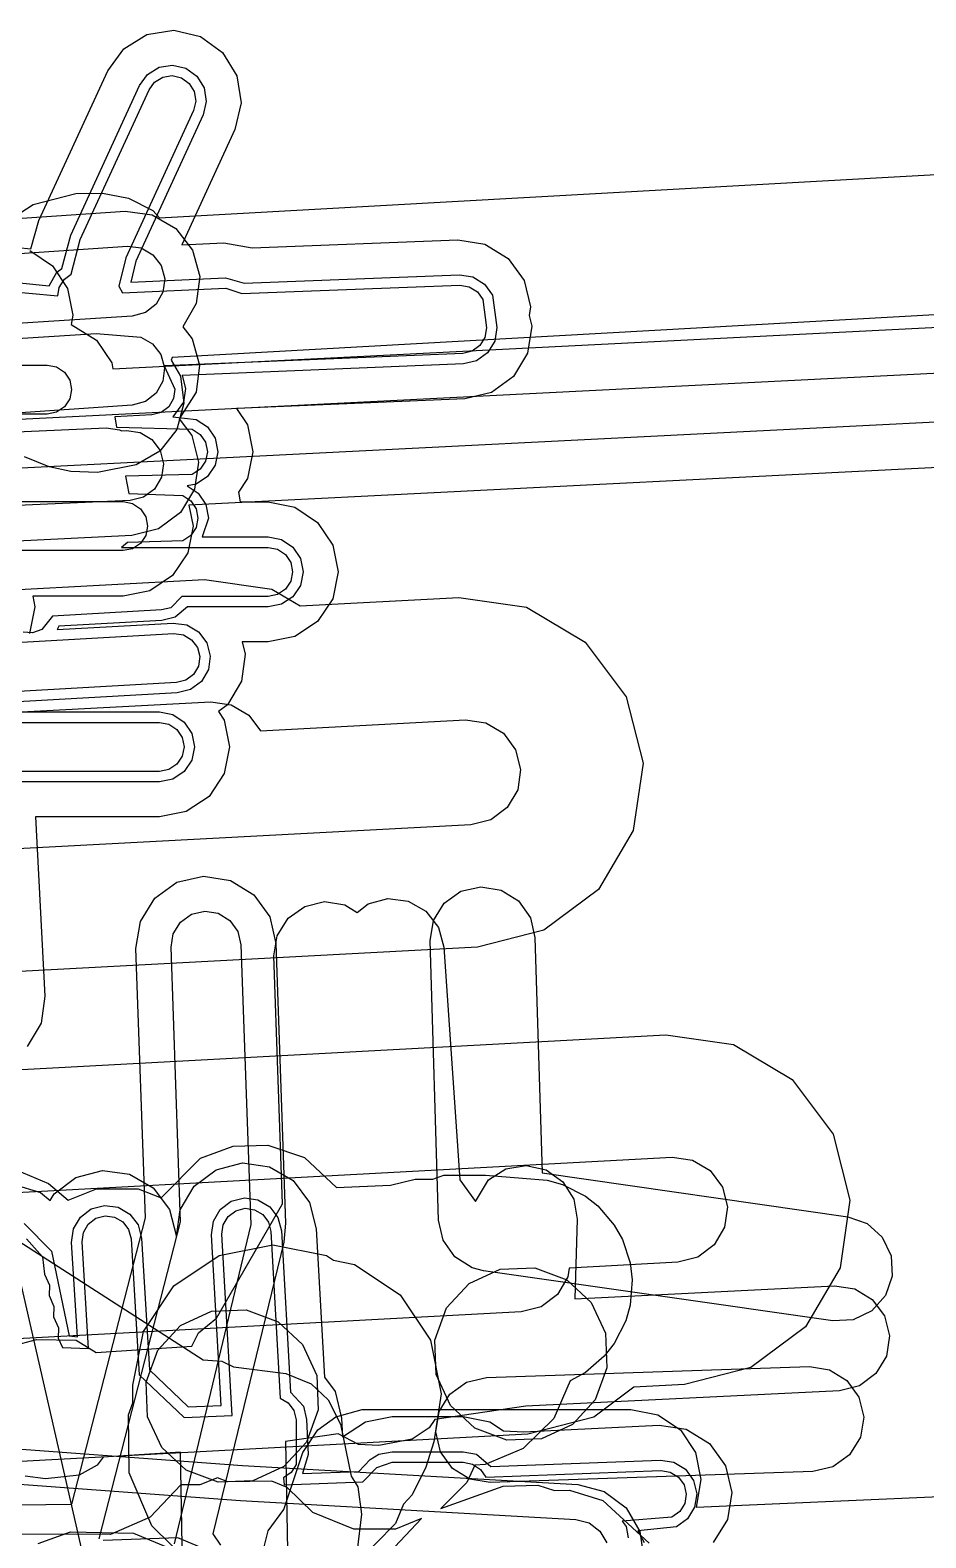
# Model space of a CAD drawing. Header units: metres. Extents: x 17722 to 17999, y 13535 to 15917.
# Drawn here: x 17826.05 to 17851.63, y 15862.08 to 15905.14 of the extents above; entities that cross this region are included whole.
import ezdxf

# ---------------------------------------------------------------- set-up
doc = ezdxf.new("R2010")
doc.units = ezdxf.units.M
doc.layers.add('AI_GREENING_EXCLUSIONS', color=1, linetype='Continuous')

msp = doc.modelspace()

# ---------------------------------------------------------------- linework, layer by layer
at = {"layer": 'AI_GREENING_EXCLUSIONS'}
for points in [[(17824.944, 15899.012), (17826.064, 15898.898), (17826.299, 15899.704), (17828.261, 15903.976), (17828.719, 15904.608), (17829.384, 15905.017), (17830.154, 15905.14), (17830.913, 15904.959), (17831.545, 15904.501), (17831.954, 15903.836), (17832.077, 15903.065), (17831.896, 15902.306), (17830.383, 15899.013), (17831.576, 15899.068), (17832.387, 15898.927), (17838.266, 15899.153), (17839.037, 15899.03), (17839.702, 15898.622), (17840.16, 15897.99), (17840.341, 15897.237), (17840.303, 15896.989), (17840.375, 15896.682), (17840.255, 15895.917), (17839.849, 15895.251), (17839.219, 15894.791), (17838.46, 15894.607), (17831.941, 15894.337), (17832.256, 15893.865), (17832.408, 15893.1), (17832.256, 15892.335), (17831.993, 15891.94), (17832.047, 15891.666), (17832.844, 15891.666), (17833.609, 15891.514), (17834.258, 15891.08), (17834.692, 15890.431), (17834.844, 15889.666), (17834.692, 15888.9), (17834.258, 15888.252), (17833.609, 15887.818), (17832.844, 15887.666), (17832.099, 15887.666), (17832.189, 15887.319), (17832.08, 15886.547), (17831.683, 15885.874), (17831.425, 15885.68), (17831.589, 15885.436), (17831.741, 15884.67), (17831.589, 15883.905), (17831.155, 15883.256), (17830.506, 15882.823), (17829.741, 15882.67), (17826.196, 15882.67), (17826.468, 15877.554), (17826.357, 15876.782), (17825.958, 15876.111)], [(17822.689, 15897.935), (17826.838, 15897.548), (17826.879, 15897.792), (17827.024, 15898.024), (17827.223, 15898.166), (17827.48, 15899.161), (17829.442, 15903.433), (17829.603, 15903.655), (17829.835, 15903.798), (17830.105, 15903.841), (17830.371, 15903.777), (17830.592, 15903.617), (17830.735, 15903.384), (17830.778, 15903.115), (17830.715, 15902.849), (17828.78, 15898.637), (17828.582, 15897.832), (17828.683, 15897.633), (17831.636, 15897.769), (17832.094, 15897.615), (17838.316, 15897.854), (17838.586, 15897.811), (17838.819, 15897.668), (17838.979, 15897.447), (17839.077, 15896.634), (17839.035, 15896.365), (17838.892, 15896.131), (17838.669, 15895.969), (17838.404, 15895.906), (17829.879, 15895.552), (17830.182, 15894.888), (17830.144, 15894.617), (17830.005, 15894.382), (17829.786, 15894.218), (17829.522, 15894.15), (17828.463, 15894.092), (17828.516, 15893.8), (17830.676, 15893.747), (17830.903, 15893.595), (17831.055, 15893.368), (17831.108, 15893.1), (17831.055, 15892.832), (17830.903, 15892.605), (17830.676, 15892.453), (17828.771, 15892.4), (17828.861, 15891.905), (17830.407, 15891.852), (17830.634, 15891.7), (17830.786, 15891.473), (17830.839, 15891.205), (17830.786, 15890.937), (17830.634, 15890.71), (17830.407, 15890.558), (17828.827, 15890.505), (17828.66, 15890.366), (17832.844, 15890.366), (17833.112, 15890.312), (17833.339, 15890.161), (17833.491, 15889.934), (17833.544, 15889.666), (17833.491, 15889.398), (17833.339, 15889.171), (17833.112, 15889.019), (17832.844, 15888.966), (17830.378, 15888.966), (17830.061, 15888.645), (17829.796, 15888.58), (17826.684, 15888.404), (17826.376, 15888.018), (17826.117, 15887.93), (17825.845, 15887.948)], [(17823.853, 15898.118), (17826.588, 15897.839), (17826.805, 15898.23), (17826.956, 15898.337), (17827.207, 15899.287), (17829.17, 15903.559), (17829.399, 15903.875), (17829.731, 15904.079), (17830.116, 15904.14), (17830.496, 15904.05), (17830.812, 15903.821), (17831.016, 15903.489), (17831.078, 15903.103), (17830.987, 15902.724), (17829.065, 15898.538), (17828.919, 15897.944), (17831.622, 15898.069), (17832.162, 15897.918), (17838.305, 15898.154), (17838.69, 15898.092), (17839.022, 15897.888), (17839.252, 15897.572), (17839.376, 15896.644), (17839.316, 15896.261), (17839.113, 15895.928), (17838.795, 15895.697), (17838.419, 15895.606), (17830.387, 15895.273), (17830.482, 15894.904), (17830.427, 15894.518), (17830.119, 15894.1), (17830.791, 15894.024), (17831.115, 15893.807), (17831.332, 15893.483), (17831.408, 15893.1), (17831.332, 15892.717), (17831.115, 15892.393), (17830.791, 15892.176), (17830.529, 15892.124), (17830.846, 15891.912), (17831.063, 15891.588), (17831.139, 15891.205), (17830.958, 15890.666), (17832.844, 15890.666), (17833.227, 15890.59), (17833.551, 15890.373), (17833.768, 15890.048), (17833.844, 15889.666), (17833.768, 15889.283), (17833.551, 15888.959), (17833.227, 15888.742), (17832.844, 15888.666), (17830.54, 15888.666), (17830.188, 15888.373), (17829.809, 15888.28), (17826.869, 15888.115), (17826.822, 15888.019), (17830.136, 15888.205), (17830.522, 15888.151), (17830.858, 15887.953), (17831.093, 15887.641), (17831.19, 15887.263), (17831.136, 15886.877), (17830.938, 15886.541), (17830.626, 15886.306), (17830.248, 15886.209), (17825.022, 15885.915)], [(17773.078, 15894.237), (17813.196, 15898.851), (17825.14, 15899.522), (17826.134, 15900.158), (17827.352, 15900.477), (17828.11, 15900.48), (17828.855, 15900.339), (17829.553, 15899.991), (17829.738, 15899.778), (17884.843, 15902.857)], [(17814.868, 15899.03), (17828.759, 15899.967), (17829.533, 15899.867), (17830.21, 15899.478), (17830.686, 15898.86), (17830.889, 15898.106), (17830.789, 15897.332), (17830.408, 15896.669), (17830.678, 15896.322), (17830.886, 15895.57), (17830.789, 15894.796), (17830.305, 15894.04), (17830.661, 15893.562), (17830.851, 15892.805), (17830.737, 15892.033), (17830.337, 15891.363), (17829.711, 15890.898), (17828.954, 15890.707), (17823.746, 15890.446)], [(17814.936, 15898.032), (17828.827, 15898.969), (17829.214, 15898.919), (17829.552, 15898.725), (17829.79, 15898.416), (17829.892, 15898.039), (17829.841, 15897.652), (17829.647, 15897.314), (17829.338, 15897.076), (17828.961, 15896.974), (17815.675, 15896.119)], [(17885.067, 15898.863), (17830.107, 15895.793), (17830.075, 15895.716), (17830.337, 15895.26), (17830.436, 15894.486), (17830.232, 15893.733), (17829.755, 15893.115), (17829.078, 15892.727), (17827.966, 15892.504), (17827.209, 15892.533), (17826.591, 15892.667), (17825.89, 15892.953)], [(17826.034, 15898.846), (17826.683, 15898.412), (17827.117, 15897.764), (17827.269, 15896.998), (17827.217, 15896.737), (17827.943, 15896.288), (17828.377, 15895.639), (17828.411, 15895.467), (17856.511, 15896.881)], [(17816.204, 15895.735), (17827.936, 15896.473), (17829.205, 15896.374), (17829.545, 15896.181), (17829.784, 15895.873), (17829.888, 15895.497), (17829.84, 15895.11), (17829.648, 15894.771), (17829.34, 15894.531), (17828.964, 15894.427), (17817.183, 15893.617)], [(17820.186, 15895.573), (17826.529, 15895.574), (17826.797, 15895.52), (17827.024, 15895.369), (17827.176, 15895.142), (17827.229, 15894.874), (17827.176, 15894.606), (17827.024, 15894.379), (17826.797, 15894.227), (17826.529, 15894.174), (17821.488, 15894.174)], [(17821.764, 15893.831), (17856.577, 15895.583)], [(17856.647, 15894.185), (17822.567, 15892.469)], [(17821.615, 15893.485), (17828.217, 15893.785), (17828.217, 15893.785), (17828.603, 15893.726), (17828.652, 15893.696), (17828.803, 15893.704), (17829.189, 15893.647), (17829.524, 15893.447), (17829.757, 15893.133), (17829.852, 15892.755), (17829.796, 15892.369), (17829.595, 15892.034), (17829.282, 15891.801), (17828.904, 15891.706), (17823.107, 15891.448)], [(17856.713, 15892.887), (17830.582, 15891.571), (17830.701, 15890.975), (17830.549, 15890.21), (17830.115, 15889.561), (17829.466, 15889.127), (17828.701, 15888.975), (17826.124, 15888.975), (17826.184, 15888.67), (17826.032, 15887.904)], [(17823.138, 15891.675), (17828.701, 15891.675), (17828.969, 15891.622), (17829.196, 15891.47), (17829.348, 15891.243), (17829.401, 15890.975), (17829.348, 15890.707), (17829.196, 15890.48), (17828.969, 15890.328), (17828.701, 15890.275), (17822.797, 15890.275)], [(17825.367, 15889.149), (17831.023, 15889.45), (17832.954, 15889.171), (17833.757, 15888.694), (17838.292, 15888.935), (17840.223, 15888.657), (17841.901, 15887.66), (17843.069, 15886.098), (17843.551, 15884.207), (17843.272, 15882.277), (17842.276, 15880.599), (17840.713, 15879.431), (17838.823, 15878.949), (17818.219, 15877.854)], [(17824.633, 15887.596), (17830.153, 15887.906), (17830.423, 15887.868), (17830.658, 15887.729), (17830.823, 15887.511), (17830.891, 15887.246), (17830.853, 15886.976), (17830.714, 15886.741), (17830.496, 15886.576), (17830.231, 15886.508), (17824.707, 15886.198)], [(17823.448, 15885.543), (17831.208, 15885.955), (17831.788, 15885.871), (17832.291, 15885.573), (17832.623, 15885.129), (17838.478, 15885.44), (17839.057, 15885.356), (17839.561, 15885.058), (17839.911, 15884.589), (17840.056, 15884.022), (17839.972, 15883.442), (17839.673, 15882.939), (17839.204, 15882.589), (17838.637, 15882.444), (17814.539, 15881.164)], [(17825.035, 15885.67), (17829.741, 15885.67), (17830.124, 15885.594), (17830.448, 15885.377), (17830.665, 15885.053), (17830.741, 15884.67), (17830.665, 15884.288), (17830.448, 15883.963), (17830.124, 15883.746), (17829.741, 15883.67), (17825.142, 15883.67)], [(17824.751, 15885.37), (17829.741, 15885.37), (17830.009, 15885.317), (17830.236, 15885.165), (17830.388, 15884.938), (17830.441, 15884.67), (17830.388, 15884.402), (17830.236, 15884.175), (17830.009, 15884.024), (17829.741, 15883.97), (17824.825, 15883.97)], [(17804.954, 15883.914), (17830.988, 15867.16), (17831.524, 15867.126), (17831.851, 15866.966), (17833.353, 15866.768), (17834.076, 15866.475), (17834.562, 15866.023), (17834.909, 15865.324), (17835.219, 15863.844), (17835.403, 15863.532), (17835.512, 15862.759), (17835.384, 15861.728)], [(17804.954, 15883.914), (17830.988, 15867.16), (17831.524, 15867.126), (17831.851, 15866.966), (17833.353, 15866.768), (17834.076, 15866.475), (17834.562, 15866.023), (17834.909, 15865.324), (17835.219, 15863.844), (17835.403, 15863.532), (17835.512, 15862.759), (17835.384, 15861.728)], [(17817.596, 15862.92), (17827.237, 15863.044), (17829.337, 15871.214), (17829.07, 15878.913), (17829.196, 15879.683), (17829.607, 15880.346), (17830.24, 15880.802), (17831, 15880.981), (17831.77, 15880.855), (17832.433, 15880.444), (17832.889, 15879.811), (17833.068, 15879.051), (17833.344, 15871.064), (17833.289, 15870.521), (17831.26, 15862.198), (17831.483, 15861.865)], [(17825.659, 15867.595), (17826.225, 15867.747), (17827.362, 15867.724), (17827.936, 15867.375), (17830.669, 15867.556), (17830.853, 15867.937), (17831.371, 15868.354), (17833.257, 15871.614), (17833.011, 15878.698), (17833.106, 15879.276), (17833.414, 15879.774), (17833.889, 15880.115), (17834.458, 15880.249), (17835.036, 15880.155), (17835.382, 15879.941), (17835.697, 15880.185), (17836.262, 15880.339), (17836.842, 15880.265), (17837.35, 15879.974), (17837.708, 15879.511), (17837.862, 15878.946), (17838.323, 15872.303), (17838.767, 15871.687), (17839.139, 15872.308), (17839.635, 15872.62), (17840.212, 15872.718), (17840.782, 15872.587), (17841.26, 15872.249), (17841.571, 15871.753), (17841.669, 15871.176), (17841.605, 15868.909), (17849.017, 15869.275), (17849.596, 15869.189), (17850.098, 15868.889), (17850.447, 15868.419), (17850.589, 15867.851), (17850.503, 15867.272), (17850.203, 15866.77), (17849.733, 15866.421), (17849.165, 15866.279), (17840.206, 15865.836), (17837.602, 15865.457), (17837.441, 15865.218), (17836.953, 15864.895), (17836.008, 15864.713), (17835.424, 15864.743), (17834.841, 15865.054), (17833.339, 15864.835), (17833.516, 15854.985)], [(17828.015, 15862.054), (17830.341, 15871.104), (17830.07, 15878.947), (17830.132, 15879.333), (17830.338, 15879.664), (17830.654, 15879.892), (17831.034, 15879.981), (17831.419, 15879.919), (17831.751, 15879.713), (17831.979, 15879.397), (17832.068, 15879.017), (17832.345, 15871.029), (17830.161, 15861.912)], [(17818.367, 15875.052), (17844.198, 15876.443), (17846.13, 15876.165), (17847.808, 15875.17), (17848.977, 15873.609), (17849.46, 15871.719), (17849.183, 15869.787), (17848.188, 15868.109), (17846.626, 15866.94), (17844.736, 15866.457), (17843.292, 15866.379), (17842.15, 15865.524), (17840.26, 15865.041), (17813.066, 15863.578)], [(17825.49, 15872.654), (17826.574, 15872.201), (17827.137, 15871.723), (17827.944, 15872.046), (17829.132, 15872.046), (17829.789, 15871.786), (17830.91, 15872.919), (17831.841, 15873.269), (17832.835, 15873.296), (17833.885, 15872.944), (17834.795, 15872.083), (17836.343, 15872.149), (17837.04, 15872.324), (17837.549, 15872.324), (17837.864, 15872.435), (17839.052, 15872.435), (17840.816, 15872.298), (17841.25, 15872.174), (17841.912, 15871.836), (17842.259, 15871.562), (17842.731, 15871.013), (17842.962, 15870.604), (17843.184, 15869.93), (17843.244, 15869.452), (17843.187, 15868.727), (17843.062, 15868.28), (17842.731, 15867.628), (17842.444, 15867.263), (17841.912, 15866.805), (17841.468, 15866.56), (17841.001, 15865.484), (17840.124, 15864.629), (17839.04, 15864.176), (17838.746, 15864.159), (17838.519, 15863.656), (17837.78, 15862.918), (17839.553, 15863.553), (17840.547, 15863.58), (17841.023, 15863.429), (17841.45, 15863.441), (17842.399, 15863.141), (17843.724, 15861.93)], [(17815.057, 15871.369), (17844.387, 15872.948), (17844.966, 15872.864), (17845.469, 15872.566), (17845.82, 15872.097), (17845.965, 15871.53), (17845.882, 15870.951), (17845.583, 15870.448), (17845.115, 15870.097), (17844.548, 15869.952), (17841.442, 15869.785), (17841.406, 15869.536), (17841.108, 15869.032), (17840.639, 15868.681), (17840.072, 15868.536), (17812.881, 15867.073)], [(17825.595, 15872.166), (17826.343, 15871.942), (17826.623, 15871.714), (17826.733, 15871.902), (17827.354, 15872.374), (17828.109, 15872.572), (17828.882, 15872.466), (17829.556, 15872.073), (17830.028, 15871.452), (17830.227, 15870.683), (17830.336, 15871.451), (17830.732, 15872.123), (17831.356, 15872.593), (17832.112, 15872.787), (17832.884, 15872.678), (17833.556, 15872.282), (17834.026, 15871.658), (17834.22, 15870.903), (17834.458, 15866.67), (17834.758, 15866.259), (17834.942, 15865.5), (17834.964, 15864.959), (17835.621, 15865.388), (17836.387, 15865.54), (17838.414, 15865.54), (17839.179, 15865.388), (17839.561, 15865.133), (17840.142, 15865.105), (17844.009, 15865.301), (17844.78, 15865.178), (17845.445, 15864.769), (17845.902, 15864.137), (17846.083, 15863.378), (17845.96, 15862.607), (17845.551, 15861.943)], [(17825.875, 15871.059), (17826.656, 15870.266), (17827.158, 15867.844), (17827.396, 15867.816), (17827.232, 15870.515), (17827.285, 15870.902), (17827.482, 15871.239), (17827.792, 15871.475), (17828.17, 15871.574), (17828.556, 15871.521), (17828.893, 15871.324), (17829.129, 15871.014), (17829.228, 15870.636), (17829.457, 15866.873), (17830.557, 15865.819), (17831.499, 15865.858), (17831.225, 15870.735), (17831.28, 15871.121), (17831.478, 15871.457), (17831.79, 15871.692), (17832.168, 15871.789), (17832.554, 15871.734), (17832.89, 15871.536), (17833.125, 15871.224), (17833.222, 15870.847), (17833.48, 15866.239), (17833.851, 15865.838), (17833.943, 15865.459), (17833.984, 15864.46), (17833.827, 15863.915), (17835.436, 15863.976), (17835.76, 15864.319), (17836.004, 15864.464), (17836.387, 15864.54), (17838.414, 15864.54), (17838.796, 15864.464), (17839.207, 15864.119), (17844.047, 15864.302), (17844.432, 15864.24), (17844.765, 15864.036), (17844.994, 15863.72), (17845.084, 15863.34), (17845.022, 15862.955), (17844.818, 15862.623), (17844.502, 15862.394), (17843.401, 15862.276), (17843.586, 15861.942)], [(17825.946, 15870.621), (17826.402, 15870.105), (17826.458, 15869.61), (17826.596, 15869.299), (17826.586, 15868.999), (17826.724, 15868.69), (17826.715, 15868.389), (17826.853, 15868.079), (17826.843, 15867.778), (17826.97, 15867.519), (17827.716, 15867.491), (17827.531, 15870.533), (17827.568, 15870.804), (17827.706, 15871.04), (17827.924, 15871.205), (17828.188, 15871.274), (17828.458, 15871.237), (17828.694, 15871.1), (17828.859, 15870.882), (17828.929, 15870.618), (17829.164, 15866.738), (17830.441, 15865.514), (17831.815, 15865.571), (17831.525, 15870.751), (17831.563, 15871.022), (17831.702, 15871.257), (17831.92, 15871.421), (17832.184, 15871.49), (17832.455, 15871.451), (17832.69, 15871.313), (17832.854, 15871.094), (17832.922, 15870.83), (17833.189, 15866.072), (17833.418, 15865.932), (17833.579, 15865.712), (17833.643, 15865.446), (17833.642, 15864.177), (17833.5, 15863.944), (17833.287, 15863.788), (17833.302, 15863.595), (17835.55, 15863.68), (17835.948, 15864.085), (17836.387, 15864.24), (17838.414, 15864.24), (17838.681, 15864.187), (17838.909, 15864.035), (17839.057, 15863.813), (17844.058, 15864.002), (17844.328, 15863.959), (17844.561, 15863.816), (17844.721, 15863.595), (17844.784, 15863.329), (17844.741, 15863.059), (17844.598, 15862.827), (17844.377, 15862.666), (17842.952, 15862.559), (17843.066, 15862.403), (17843.123, 15862.077)], [(17825.438, 15870.825), (17827.98, 15859.701)], [(17830.664, 15861.302), (17829.52, 15862.425), (17828.873, 15863.934), (17828.857, 15865.595), (17828.981, 15865.931), (17828.981, 15866.444), (17829.285, 15867.975), (17830.153, 15869.272), (17831.45, 15870.14), (17832.981, 15870.444), (17832.981, 15870.444), (17834.512, 15870.14), (17834.711, 15870.006), (17835.314, 15869.887), (17836.611, 15869.019), (17837.479, 15867.722), (17837.783, 15866.191), (17837.576, 15864.82), (17837.35, 15864.095), (17836.957, 15863.305), (17836.708, 15863.038), (17836.479, 15862.489), (17835.356, 15861.345)], [(17832.659, 15861.522), (17832.846, 15862.28), (17833.291, 15862.885), (17833.831, 15864.513), (17834.264, 15865.162), (17834.775, 15865.532), (17835.526, 15865.742), (17843.203, 15865.747), (17843.969, 15865.595), (17844.618, 15865.162), (17845.051, 15864.513), (17845.203, 15863.747), (17845.071, 15862.956), (17859.851, 15863.601), (17860.623, 15863.483), (17861.29, 15863.078), (17861.751, 15862.448), (17861.937, 15861.69)], [(17823.871, 15864.753), (17832.107, 15864.146), (17841.69, 15863.603), (17842.445, 15863.407), (17843.068, 15862.937), (17843.463, 15862.264), (17843.571, 15861.491)], [(17830.516, 15854.946), (17830.344, 15864.528), (17828.136, 15864.382), (17827.957, 15864.156), (17827.445, 15863.872), (17826.489, 15863.765), (17825.908, 15863.841)], [(17823.799, 15863.755), (17832.05, 15863.148), (17841.632, 15862.605), (17842.01, 15862.507), (17842.321, 15862.272), (17842.519, 15861.935)], [(17836.158, 15861.502), (17837.227, 15862.628), (17836.477, 15862.331), (17835.289, 15862.331), (17834.124, 15862.801), (17833.39, 15863.513), (17832.954, 15863.696), (17831.694, 15863.681), (17831.4, 15863.788), (17830.894, 15863.594), (17830.353, 15863.594), (17829.479, 15862.667), (17828.338, 15862.176), (17825.613, 15862.183), (17824.922, 15862.457), (17824.908, 15862.144), (17824.416, 15861.004)], [(17826.279, 15861.914), (17827.196, 15862.255), (17827.196, 15862.255), (17829.001, 15862.209), (17830.077, 15861.761)], [(17831.72, 15861.468), (17830.266, 15862.079), (17828.132, 15861.999)]]:
    msp.add_lwpolyline(points, dxfattribs=at)
for points in [[(17848.972, 15868.278), (17838.994, 15869.709), (17838.675, 15869.792), (17838.179, 15870.102), (17837.839, 15870.579), (17837.708, 15871.149), (17837.467, 15879.13), (17837.564, 15879.708), (17837.874, 15880.204), (17838.35, 15880.544), (17838.921, 15880.675), (17839.498, 15880.578), (17839.994, 15880.268), (17840.334, 15879.791), (17840.465, 15879.221), (17840.668, 15872.5), (17849.398, 15871.248), (17849.95, 15871.053), (17850.385, 15870.662), (17850.638, 15870.134), (17850.67, 15869.55), (17850.475, 15868.998), (17850.084, 15868.562), (17849.556, 15868.31), (17848.972, 15868.278)], [(17842.072, 15868.803), (17842.481, 15867.921), (17842.52, 15866.935), (17842.179, 15866.018), (17841.532, 15865.319), (17840.65, 15864.91), (17839.664, 15864.871), (17838.747, 15865.212), (17838.048, 15865.859), (17837.639, 15866.741), (17837.6, 15867.727), (17837.941, 15868.644), (17838.588, 15869.343), (17839.47, 15869.752), (17840.456, 15869.791), (17841.373, 15869.45), (17842.072, 15868.803)], [(17833.129, 15868.248), (17833.828, 15867.601), (17834.237, 15866.719), (17834.276, 15865.733), (17833.935, 15864.816), (17833.288, 15864.117), (17832.406, 15863.708), (17831.42, 15863.669), (17830.503, 15864.01), (17829.804, 15864.657), (17829.395, 15865.539), (17829.356, 15866.525), (17829.697, 15867.442), (17830.344, 15868.141), (17831.226, 15868.55), (17832.212, 15868.589), (17833.129, 15868.248)], [(17839.185, 15863.661), (17838.608, 15863.755), (17838.11, 15864.063), (17837.769, 15864.538), (17837.635, 15865.108), (17837.729, 15865.686), (17838.037, 15866.183), (17838.513, 15866.525), (17839.082, 15866.659), (17848.301, 15866.976), (17848.878, 15866.881), (17849.376, 15866.573), (17849.718, 15866.098), (17849.852, 15865.528), (17849.757, 15864.951), (17849.449, 15864.453), (17848.974, 15864.111), (17848.404, 15863.978), (17839.185, 15863.661)]]:
    msp.add_lwpolyline(points, close=True, dxfattribs=at)

doc.saveas('drawing.dxf')
